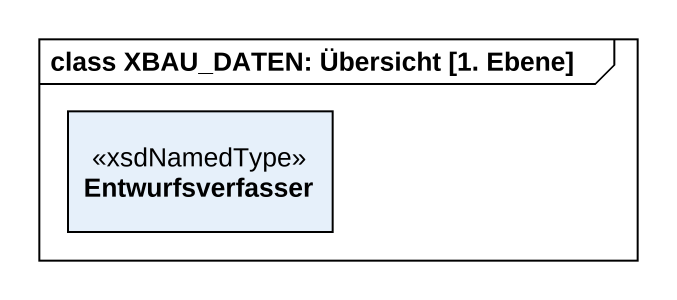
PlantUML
@startuml
mainframe class XBAU_DATEN: Übersicht [1. Ebene]
hide circle
hide empty members
class Entwurfsverfasser <<xsdNamedType>>
@enduml
